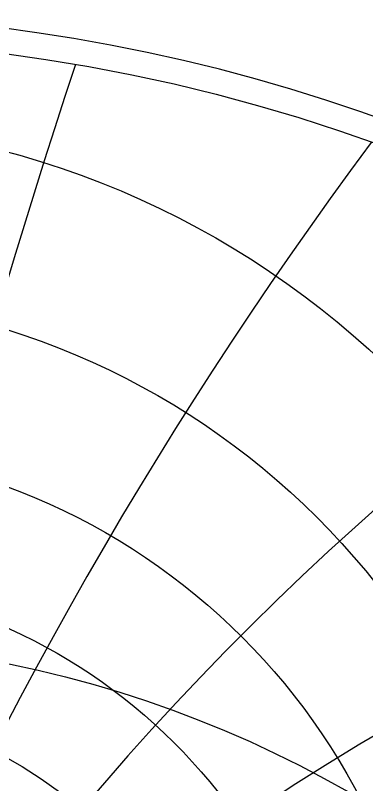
# Model space of a CAD drawing. Header units: millimetres. Extents: x -69 to 69, y -69 to 71.
# Drawn here: x 9.22 to 23, y 39.13 to 69.34 of the extents above; entities that cross this region are included whole.
import ezdxf

# ---------------------------------------------------------------- set-up
doc = ezdxf.new("R2010")
doc.units = ezdxf.units.MM
for name, color, linetype in [('CUT_OUTER', 1, 'Continuous'), ('ENGRAVE', 7, 'Continuous'), ('ENGRAVE_FINE', 8, 'Continuous')]:
    doc.layers.add(name, color=color, linetype=linetype)

msp = doc.modelspace()

# ---------------------------------------------------------------- linework, layer by layer
at = {"layer": 'CUT_OUTER'}
msp.add_arc((-0.0002, -0.0002), 69.3899, 142.382592, 87.802904, dxfattribs=at)
at = {"layer": 'ENGRAVE'}
for centre, radius in [((0, 0), 68.4), ((0, 30.8113), 34.3351), ((0, 28.589), 29.7615), ((0, 26.798), 25.6255), ((0, 25.3528), 21.829), ((0, 0), 44.7739), ((0, 24.1917), 18.2971)]:
    msp.add_circle(centre, radius, dxfattribs=at)
for centre, radius, start, end in [((0, 33.5849), 39.4795, 131.30785, 48.69215), ((0, 37.0825), 45.3808, 158.30757, 21.69243), ((0, 41.5606), 52.3099, 177.16632, 2.83368)]:
    msp.add_arc(centre, radius, start, end, dxfattribs=at)
at = {"layer": 'ENGRAVE_FINE'}
for centre, radius, start, end in [((326.7411, -36.2572), 331.7816, 161.791968, 176.450933), ((326.7411, -36.2572), 331.7816, 161.791968, 176.450933), ((158.2911, -36.2572), 168.4499, 143.3264, 172.854105), ((158.2911, -36.2572), 168.4499, 143.3264, 172.854105), ((-99.7891, -36.2572), 115.2265, 10.840654, 55.662821), ((-99.7891, -36.2572), 115.2265, 10.840654, 55.662821), ((99.7891, -36.2572), 115.2265, 124.337179, 169.159346), ((99.7891, -36.2572), 115.2265, 124.337179, 169.159346), ((-68.6608, -36.2572), 89.6303, 14.688568, 75.445741), ((-68.6608, -36.2572), 89.6303, 14.688568, 75.445741), ((68.6608, -36.2572), 89.6303, 104.554259, 165.311432), ((68.6608, -36.2572), 89.6303, 104.554259, 165.311432)]:
    msp.add_arc(centre, radius, start, end, dxfattribs=at)

doc.saveas('drawing.dxf')
